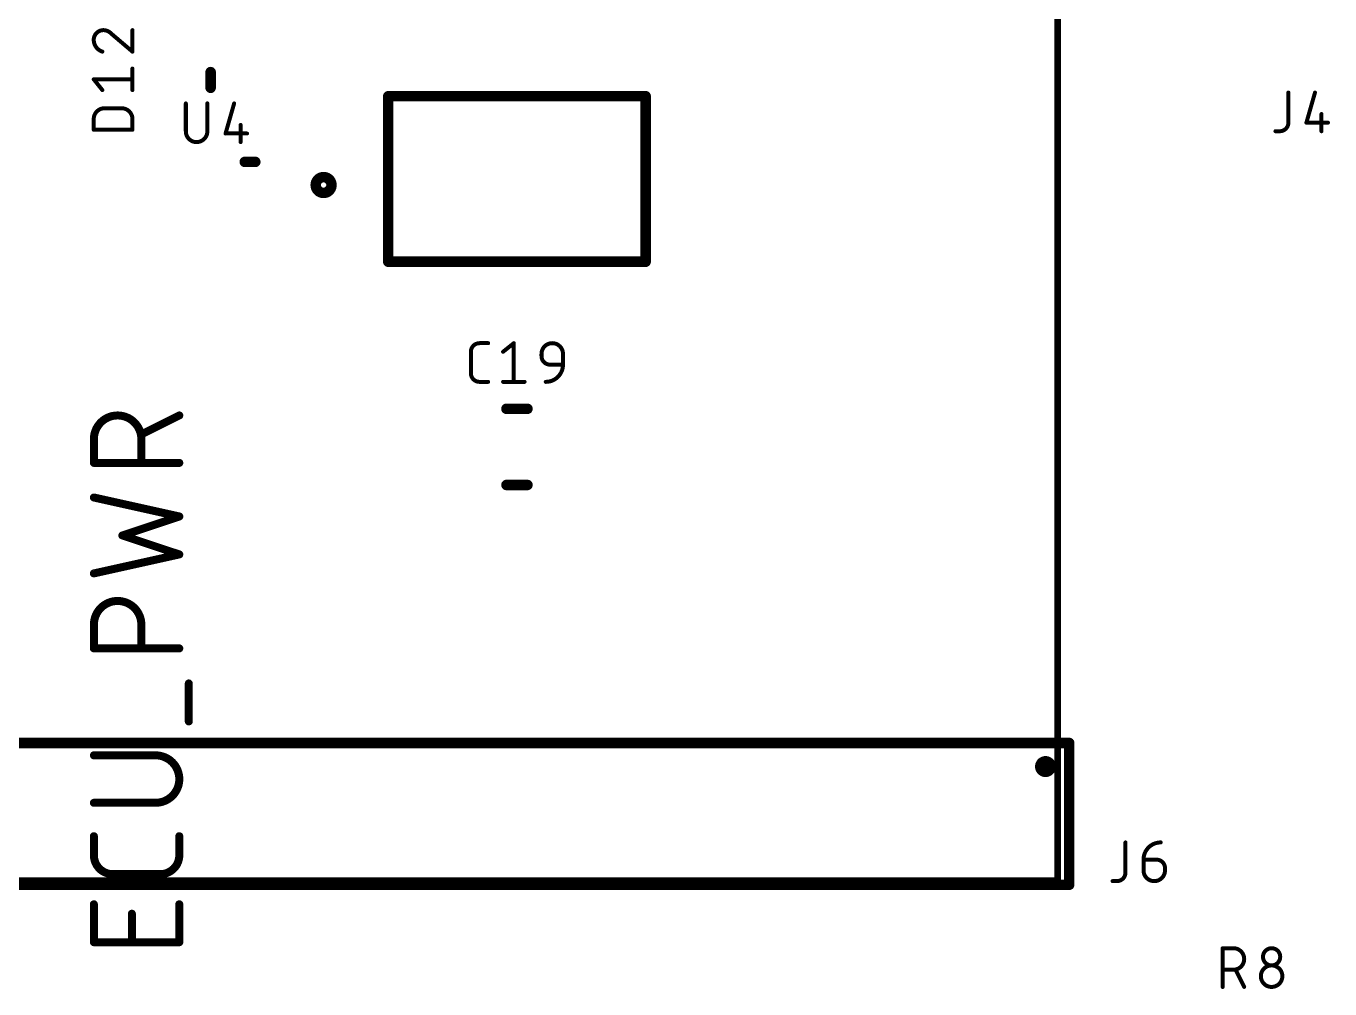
# Model space of a CAD drawing. Extents: x 0 to 95, y -1 to 127.
# Drawn here: x 44 to 68.81, y 43.66 to 61.99 of the extents above; entities that cross this region are included whole.
import ezdxf

# ---------------------------------------------------------------- set-up
doc = ezdxf.new("R2010")
doc.units = 0
doc.layers.add('21', color=253, linetype='CONTINUOUS')
doc.layers.add('25', color=253, linetype='CONTINUOUS')

msp = doc.modelspace()

# ---------------------------------------------------------------- linework, layer by layer
at = {"layer": '21'}
for points, const_width in [([(63.63, 71.12), (63.63, 45.72)], 0.127), ([(47.51, 60.81), (47.51, 61.11)], 0.2), ([(50.89, 60.65), (50.89, 57.5)], 0.2), ([(50.89, 60.65), (55.79, 60.65)], 0.2), ([(55.79, 60.65), (55.79, 57.5)], 0.2), ([(48.36, 59.4), (48.16, 59.4)], 0.2), ([(50.89, 57.5), (55.79, 57.5)], 0.2), ([(53.14, 54.7), (53.54, 54.7)], 0.2), ([(53.14, 53.25), (53.54, 53.25)], 0.2), ([(7.27, 48.34), (63.85, 48.34)], 0.2), ([(63.85, 48.34), (63.85, 45.64)], 0.2), ([(63.63, 45.72), (0.89, 45.72)], 0.127), ([(63.85, 45.64), (7.27, 45.64)], 0.2)]:
    msp.add_lwpolyline(points, dxfattribs=dict(at, const_width=const_width))
for points, const_width in [([(47.56, 61.11, 1), (47.46, 61.11)], 0.1), ([(47.46, 60.81, 1), (47.56, 60.81)], 0.1), ([(50.94, 60.65, 1), (50.84, 60.65)], 0.1), ([(50.89, 60.7, 1), (50.89, 60.6)], 0.1), ([(55.84, 60.65, 1), (55.74, 60.65)], 0.1), ([(55.79, 60.6, 1), (55.79, 60.7)], 0.1), ([(48.16, 59.45, 1), (48.16, 59.35)], 0.1), ([(48.36, 59.35, 1), (48.36, 59.45)], 0.1), ([(49.66, 58.86, 1), (49.66, 59.06, 1), (49.66, 58.86)], 0.3), ([(50.89, 57.55, 1), (50.89, 57.45)], 0.1), ([(55.79, 57.45, 1), (55.79, 57.55)], 0.1), ([(50.84, 57.5, 1), (50.94, 57.5)], 0.1), ([(55.74, 57.5, 1), (55.84, 57.5)], 0.1), ([(53.14, 54.75, 1), (53.14, 54.65)], 0.1), ([(53.54, 54.65, 1), (53.54, 54.75)], 0.1), ([(53.14, 53.3, 1), (53.14, 53.2)], 0.1), ([(53.54, 53.2, 1), (53.54, 53.3)], 0.1), ([(63.9, 48.34, 1), (63.8, 48.34)], 0.1), ([(63.85, 48.29, 1), (63.85, 48.39)], 0.1), ([(63.4, 47.79, 1), (63.4, 47.99, 1), (63.4, 47.79)], 0.2), ([(63.5983, 45.72, 1), (63.6618, 45.72)], 0.0635), ([(63.63, 45.6882, 1), (63.63, 45.7518)], 0.0635), ([(63.8, 45.64, 1), (63.9, 45.64)], 0.1), ([(63.85, 45.59, 1), (63.85, 45.69)], 0.1)]:
    msp.add_lwpolyline(points, format="xyb", dxfattribs=dict(at, const_width=const_width))
at = {"layer": '25'}
for points, const_width in [([(45.4695, 61.9083, 0.4142), (45.2853, 61.7242)], 0.0762), ([(45.4694, 61.9274, 1), (45.4695, 61.8893)], 0.0381), ([(45.6127, 61.8469, 0.2053), (45.4695, 61.9083)], 0.0762), ([(45.4695, 61.8893, 1), (45.4695, 61.9274)], 0.0381), ([(45.625, 61.8615, 1), (45.6003, 61.8324)], 0.0381), ([(45.5989, 61.8338, 1), (45.6265, 61.8601)], 0.0381), ([(46.041, 61.9083, 1), (46.0029, 61.9083)], 0.0381), ([(45.2662, 61.7242, 1), (45.3043, 61.7242)], 0.0381), ([(45.2853, 61.7242, 0.3252), (45.449, 61.4991)], 0.0762), ([(45.3043, 61.7242, 1), (45.2663, 61.7242)], 0.0381), ([(45.4431, 61.481, 1), (45.4549, 61.5172)], 0.0381), ([(46.0029, 61.4991, 1), (46.041, 61.4991)], 0.0381), ([(46.0096, 61.4846, 1), (46.0342, 61.5136)], 0.0381), ([(46.041, 61.1768, 1), (46.0029, 61.1768)], 0.0381), ([(45.3002, 60.9841, 1), (45.2704, 60.9603)], 0.0381), ([(45.2853, 60.9912, 1), (45.2853, 60.9531)], 0.0381), ([(45.4341, 60.7557, 1), (45.4639, 60.7795)], 0.0381), ([(46.0219, 60.9531, 1), (46.0219, 60.9912)], 0.0381), ([(46.0029, 60.7676, 1), (46.041, 60.7676)], 0.0381), ([(47.0572, 60.5137, 1), (47.0191, 60.5137)], 0.0381), ([(47.4664, 60.5137, 1), (47.4283, 60.5137)], 0.0381), ([(47.976, 60.5085, 1), (47.9394, 60.5189)], 0.0381), ([(68.0407, 60.7208, 1), (68.0026, 60.7208)], 0.0381), ([(68.5471, 60.7156, 1), (68.5104, 60.726)], 0.0381), ([(45.4899, 60.4209, 0.4142), (45.2853, 60.2163)], 0.0762), ([(45.4899, 60.44, 1), (45.4899, 60.4019)], 0.0381), ([(45.4899, 60.4019, 1), (45.4899, 60.44)], 0.0381), ([(46.0219, 60.2163, 0.4142), (45.8173, 60.4209)], 0.0762), ([(45.8173, 60.44, 1), (45.8173, 60.4019)], 0.0381), ([(45.8173, 60.4019, 1), (45.8173, 60.44)], 0.0381), ([(68.6706, 60.3116, 1), (68.6325, 60.3116)], 0.0381), ([(45.3043, 60.2163, 1), (45.2662, 60.2163)], 0.0381), ([(45.2662, 60.2163, 1), (45.3043, 60.2163)], 0.0381), ([(46.041, 60.2163, 1), (46.0029, 60.2163)], 0.0381), ([(46.0029, 60.2163, 1), (46.0409, 60.2163)], 0.0381), ([(48.0995, 60.1045, 1), (48.0614, 60.1045)], 0.0381), ([(67.8579, 59.9842, 0.4142), (68.0216, 60.1479)], 0.0762), ([(68.0407, 60.1479, 1), (68.0026, 60.1479)], 0.0381), ([(68.0026, 60.1479, 1), (68.0407, 60.1479)], 0.0381), ([(68.3651, 60.1669, 1), (68.3651, 60.1288)], 0.0381), ([(68.3468, 60.1531, 1), (68.3834, 60.1427)], 0.0381), ([(68.7743, 60.1288, 1), (68.7743, 60.1669)], 0.0381), ([(45.2662, 60.0117, 1), (45.3043, 60.0117)], 0.0381), ([(45.2853, 60.0307, 1), (45.2853, 59.9926)], 0.0381), ([(46.0029, 60.0117, 1), (46.041, 60.0117)], 0.0381), ([(46.0219, 59.9926, 1), (46.0219, 60.0307)], 0.0381), ([(47.0381, 59.9817, 1), (47.4473, 59.9817)], 0.0762), ([(47.0572, 59.9817, 1), (47.0191, 59.9817)], 0.0381), ([(47.0191, 59.9817, 1), (47.0572, 59.9817)], 0.0381), ([(47.4664, 59.9817, 1), (47.4283, 59.9817)], 0.0381), ([(47.4283, 59.9817, 1), (47.4664, 59.9817)], 0.0381), ([(47.794, 59.9598, 1), (47.794, 59.9217)], 0.0381), ([(47.7757, 59.946, 1), (47.8123, 59.9356)], 0.0381), ([(48.2032, 59.9217, 1), (48.2032, 59.9598)], 0.0381), ([(67.7761, 60.0033, 1), (67.7761, 59.9652)], 0.0381), ([(67.8579, 60.0033, 1), (67.8579, 59.9652)], 0.0381), ([(67.8579, 59.9652, 1), (67.8579, 60.0033)], 0.0381), ([(68.6325, 59.9842, 1), (68.6706, 59.9842)], 0.0381), ([(48.0614, 59.7771, 1), (48.0995, 59.7771)], 0.0381), ([(52.6274, 55.9497, 0.4142), (52.4637, 55.786)], 0.0762), ([(52.6274, 55.9688, 1), (52.6274, 55.9306)], 0.0381), ([(52.6274, 55.9307, 1), (52.6274, 55.9687)], 0.0381), ([(52.7911, 55.9306, 1), (52.7911, 55.9688)], 0.0381), ([(53.2992, 55.9497, 1), (53.2611, 55.9497)], 0.0381), ([(53.2921, 55.9348, 1), (53.2683, 55.9646)], 0.0381), ([(54.2163, 55.7451, 1), (53.8071, 55.7451)], 0.0762), ([(52.4827, 55.786, 1), (52.4446, 55.786)], 0.0381), ([(52.4446, 55.786, 1), (52.4827, 55.786)], 0.0381), ([(53.0637, 55.8009, 1), (53.0875, 55.7711)], 0.0381), ([(53.8071, 55.7042, 0.4142), (53.9708, 55.5405)], 0.0762), ([(53.8262, 55.7451, 1), (53.7881, 55.7451)], 0.0381), ([(53.7881, 55.7451, 1), (53.8262, 55.7451)], 0.0381), ([(53.8262, 55.7042, 1), (53.7881, 55.7042)], 0.0381), ([(53.7881, 55.7042, 1), (53.8262, 55.7042)], 0.0381), ([(54.2354, 55.7451, 1), (54.1973, 55.7451)], 0.0381), ([(54.1973, 55.7451, 1), (54.2354, 55.7451)], 0.0381), ([(52.4637, 55.3768, 0.4142), (52.6274, 55.2131)], 0.0762), ([(52.4827, 55.3768, 1), (52.4446, 55.3768)], 0.0381), ([(52.4446, 55.3768, 1), (52.4827, 55.3768)], 0.0381), ([(53.8889, 55.2131, 0.4142), (54.2163, 55.5405)], 0.0762), ([(53.9708, 55.5595, 1), (53.9708, 55.5214)], 0.0381), ([(53.9708, 55.5214, 1), (53.9708, 55.5595)], 0.0381), ([(54.2354, 55.5405, 1), (54.1973, 55.5405)], 0.0381), ([(54.1973, 55.5405, 1), (54.2354, 55.5405)], 0.0381), ([(54.2163, 55.5214, 1), (54.2163, 55.5595)], 0.0381), ([(52.6274, 55.2322, 1), (52.6274, 55.1941)], 0.0381), ([(52.6274, 55.1941, 1), (52.6274, 55.2322)], 0.0381), ([(52.7911, 55.1941, 1), (52.7911, 55.2322)], 0.0381), ([(53.0756, 55.2322, 1), (53.0756, 55.1941)], 0.0381), ([(53.2611, 55.2131, 1), (53.2992, 55.2131)], 0.0381), ([(53.4848, 55.1941, 1), (53.4848, 55.2322)], 0.0381), ([(53.8889, 55.2321, 1), (53.8889, 55.194)], 0.0381), ([(46.1913, 54.1221, 1), (45.2882, 54.1221)], 0.1524), ([(46.9308, 54.5396, 1), (46.8968, 54.6078)], 0.0762), ([(45.3263, 54.1221, 1), (45.2501, 54.1221)], 0.0762), ([(45.2501, 54.1221, 1), (45.3263, 54.1221)], 0.0762), ([(46.2294, 54.1221, 1), (46.1532, 54.1221)], 0.0762), ([(46.1532, 54.1221, 1), (46.2294, 54.1221)], 0.0762), ([(46.1743, 54.2465, 1), (46.2084, 54.1784)], 0.0762), ([(45.2882, 53.7087, 1), (45.2882, 53.6325)], 0.0762), ([(45.2501, 53.6706, 1), (45.3263, 53.6706)], 0.0762), ([(46.1532, 53.6706, 1), (46.2294, 53.6706)], 0.0762), ([(46.9138, 53.6325, 1), (46.9138, 53.7087)], 0.0762), ([(45.2965, 53.049, 1), (45.2799, 52.9746)], 0.0762), ([(46.9258, 52.6144, 1), (46.9018, 52.6867)], 0.0762), ([(46.9055, 52.6134, 1), (46.9221, 52.6878)], 0.0762), ([(45.8421, 52.3255, 1), (45.818, 52.2532)], 0.0762), ([(45.818, 52.3255, 1), (45.8421, 52.2532)], 0.0762), ([(46.9018, 51.892, 1), (46.9258, 51.9642)], 0.0762), ([(46.9221, 51.8909, 1), (46.9055, 51.9653)], 0.0762), ([(45.2799, 51.6041, 1), (45.2965, 51.5297)], 0.0762), ([(46.1913, 50.591, 1), (45.2882, 50.591)], 0.1524), ([(45.3263, 50.591, 1), (45.2501, 50.591)], 0.0762), ([(45.2501, 50.591, 1), (45.3263, 50.591)], 0.0762), ([(46.2294, 50.591, 1), (46.1532, 50.591)], 0.0762), ([(46.1532, 50.591, 1), (46.2294, 50.591)], 0.0762), ([(45.2882, 50.1776, 1), (45.2882, 50.1014)], 0.0762), ([(45.2501, 50.1395, 1), (45.3263, 50.1395)], 0.0762), ([(46.1532, 50.1395, 1), (46.2294, 50.1395)], 0.0762), ([(46.9138, 50.1014, 1), (46.9138, 50.1776)], 0.0762), ([(47.1325, 49.4722, 1), (47.0563, 49.4722)], 0.0762), ([(47.0563, 48.7498, 1), (47.1325, 48.7498)], 0.0762), ([(45.2882, 48.1417, 1), (45.2882, 48.0655)], 0.0762), ([(46.4622, 47.2005, 1), (46.4622, 48.1036)], 0.1524), ([(46.4622, 48.1417, 1), (46.4622, 48.0655)], 0.0762), ([(46.4622, 48.0655, 1), (46.4622, 48.1417)], 0.0762), ([(45.2882, 47.2386, 1), (45.2882, 47.1624)], 0.0762), ([(46.4622, 47.2386, 1), (46.4622, 47.1624)], 0.0762), ([(46.4622, 47.1624, 1), (46.4622, 47.2386)], 0.0762), ([(45.3263, 46.5644, 1), (45.2501, 46.5644)], 0.0762), ([(46.9519, 46.5644, 1), (46.8757, 46.5644)], 0.0762), ([(64.9403, 46.4458, 1), (64.9022, 46.4458)], 0.0381), ([(65.5921, 46.4458, 0.4142), (65.2647, 46.1184)], 0.0762), ([(65.5921, 46.4268, 1), (65.5921, 46.4648)], 0.0381), ([(45.2882, 46.2031, 0.4142), (45.6494, 45.8419)], 0.1524), ([(45.3263, 46.2031, 1), (45.2501, 46.2031)], 0.0762), ([(45.2501, 46.2031, 1), (45.3263, 46.2031)], 0.0762), ([(46.5526, 45.8419, 0.4142), (46.9138, 46.2031)], 0.1524), ([(46.9519, 46.2031, 1), (46.8757, 46.2031)], 0.0762), ([(46.8757, 46.2031, 1), (46.9519, 46.2031)], 0.0762), ([(65.2647, 46.1375, 1), (65.2647, 46.0994)], 0.0381), ([(65.2837, 46.1184, 1), (65.2456, 46.1184)], 0.0381), ([(65.5102, 46.1375, 1), (65.5102, 46.0994)], 0.0381), ([(65.6739, 45.9547, 0.4142), (65.5102, 46.1184)], 0.0762), ([(65.5102, 46.0994, 1), (65.5102, 46.1375)], 0.0381), ([(45.6494, 45.88, 1), (45.6494, 45.8038)], 0.0762), ([(45.6494, 45.8038, 1), (45.6494, 45.88)], 0.0762), ([(46.5526, 45.88, 1), (46.5526, 45.8038)], 0.0762), ([(46.5526, 45.8038, 1), (46.5526, 45.88)], 0.0762), ([(64.7575, 45.7092, 0.4142), (64.9212, 45.8729)], 0.0762), ([(64.9403, 45.8729, 1), (64.9022, 45.8729)], 0.0381), ([(65.2456, 46.1184, 1), (65.2837, 46.1184)], 0.0381), ([(65.2647, 45.9138, 1), (65.6739, 45.9138)], 0.0762), ([(65.2837, 45.9138, 1), (65.2456, 45.9138)], 0.0381), ([(65.2456, 45.9138, 1), (65.2837, 45.9138)], 0.0381), ([(65.693, 45.9547, 1), (65.6549, 45.9547)], 0.0381), ([(65.6549, 45.9547, 1), (65.693, 45.9547)], 0.0381), ([(65.693, 45.9138, 1), (65.6549, 45.9138)], 0.0381), ([(65.6549, 45.9138, 1), (65.693, 45.9138)], 0.0381), ([(64.6757, 45.7283, 1), (64.6757, 45.6902)], 0.0381), ([(64.7575, 45.7283, 1), (64.7575, 45.6902)], 0.0381), ([(64.7575, 45.6902, 1), (64.7575, 45.7283)], 0.0381), ([(64.9022, 45.8729, 1), (64.9403, 45.8729)], 0.0381), ([(45.3263, 45.2687, 1), (45.2501, 45.2687)], 0.0762), ([(46.0488, 45.0881, 1), (45.9726, 45.0881)], 0.0762), ([(46.9519, 45.2687, 1), (46.8757, 45.2687)], 0.0762), ([(45.2882, 44.5843, 1), (45.2882, 44.5081)], 0.0762), ([(45.2501, 44.5462, 1), (45.3263, 44.5462)], 0.0762), ([(45.9726, 44.5462, 1), (46.0488, 44.5462)], 0.0762), ([(46.8757, 44.5462, 1), (46.9519, 44.5462)], 0.0762), ([(46.9138, 44.5081, 1), (46.9138, 44.5843)], 0.0762), ([(66.7903, 44.4319, 1), (66.7522, 44.4319)], 0.0381), ([(66.7713, 44.4509, 1), (66.7713, 44.4128)], 0.0381), ([(66.9759, 44.0227, 1), (66.9759, 44.4319)], 0.0762), ([(66.9759, 44.4509, 1), (66.9759, 44.4128)], 0.0381), ([(66.9759, 44.4128, 1), (66.9759, 44.4509)], 0.0381), ([(67.866, 44.2682, 1), (67.5386, 44.2682)], 0.0762), ([(67.5386, 44.2682, 1), (67.866, 44.2682)], 0.0762), ([(67.5576, 44.2682, 1), (67.5195, 44.2682)], 0.0381), ([(67.5196, 44.2682, 1), (67.5576, 44.2682)], 0.0381), ([(67.885, 44.2682, 1), (67.8469, 44.2682)], 0.0381), ([(67.8469, 44.2682, 1), (67.885, 44.2682)], 0.0381), ([(66.7713, 44.0417, 1), (66.7713, 44.0036)], 0.0381), ([(66.9759, 44.0417, 1), (66.9759, 44.0036)], 0.0381), ([(66.9759, 44.0036, 1), (66.9759, 44.0417)], 0.0381), ([(67.0338, 44.0312, 1), (66.9998, 44.0142)], 0.0381), ([(67.9069, 43.8999, 1), (67.4977, 43.8999)], 0.0762), ([(67.4977, 43.8999, 1), (67.9069, 43.8999)], 0.0762), ([(67.5167, 43.8999, 1), (67.4786, 43.8999)], 0.0381), ([(67.926, 43.8999, 1), (67.8879, 43.8999)], 0.0381), ([(66.7522, 43.6953, 1), (66.7903, 43.6953)], 0.0381), ([(67.1635, 43.6868, 1), (67.1975, 43.7038)], 0.0381), ([(67.4786, 43.8999, 1), (67.5167, 43.8999)], 0.0381), ([(67.8878, 43.8999, 1), (67.9259, 43.8999)], 0.0381)]:
    msp.add_lwpolyline(points, format="xyb", dxfattribs=dict(at, const_width=const_width))
for points, const_width in [([(45.6127, 61.8469), (46.0219, 61.4991)], 0.0762), ([(46.0219, 61.4991), (46.0219, 61.9083)], 0.0762), ([(46.0219, 60.7676), (46.0219, 61.1768)], 0.0762), ([(45.449, 60.7676), (45.2853, 60.9722)], 0.0762), ([(45.2853, 60.9722), (46.0219, 60.9722)], 0.0762), ([(47.0381, 60.5137), (47.0381, 59.9817)], 0.0762), ([(47.4473, 59.9817), (47.4473, 60.5137)], 0.0762), ([(47.9577, 60.5137), (47.794, 59.9408)], 0.0762), ([(68.0216, 60.7208), (68.0216, 60.1479)], 0.0762), ([(68.5288, 60.7208), (68.3651, 60.1479)], 0.0762), ([(45.4899, 60.4209), (45.8173, 60.4209)], 0.0762), ([(68.6515, 60.3116), (68.6515, 59.9842)], 0.0762), ([(45.2853, 60.0117), (45.2853, 60.2163)], 0.0762), ([(46.0219, 60.2163), (46.0219, 60.0117)], 0.0762), ([(48.0805, 60.1045), (48.0805, 59.7771)], 0.0762), ([(68.3651, 60.1479), (68.7743, 60.1479)], 0.0762), ([(46.0219, 60.0117), (45.2853, 60.0117)], 0.0762), ([(47.794, 59.9408), (48.2032, 59.9408)], 0.0762), ([(67.8579, 59.9842), (67.7761, 59.9842)], 0.0762), ([(52.6274, 55.9497), (52.7911, 55.9497)], 0.0762), ([(53.0756, 55.786), (53.2802, 55.9497)], 0.0762), ([(53.2802, 55.9497), (53.2802, 55.2131)], 0.0762), ([(52.4637, 55.3768), (52.4637, 55.786)], 0.0762), ([(53.8071, 55.7042), (53.8071, 55.7451)], 0.0762), ([(54.2163, 55.7451), (54.2163, 55.5405)], 0.0762), ([(54.2163, 55.5405), (53.9708, 55.5405)], 0.0762), ([(52.7911, 55.2131), (52.6274, 55.2131)], 0.0762), ([(53.0756, 55.2131), (53.4848, 55.2131)], 0.0762), ([(46.9138, 54.5737), (46.1913, 54.2125)], 0.1524), ([(45.2882, 53.6706), (45.2882, 54.1221)], 0.1524), ([(46.1913, 54.1221), (46.1913, 53.6706)], 0.1524), ([(46.9138, 53.6706), (45.2882, 53.6706)], 0.1524), ([(46.9138, 52.6506), (45.2882, 53.0118)], 0.1524), ([(45.8301, 52.2893), (46.9138, 52.6506)], 0.1524), ([(46.9138, 51.9281), (45.8301, 52.2893)], 0.1524), ([(45.2882, 51.5669), (46.9138, 51.9281)], 0.1524), ([(45.2882, 50.1395), (45.2882, 50.591)], 0.1524), ([(46.1913, 50.591), (46.1913, 50.1395)], 0.1524), ([(46.9138, 50.1395), (45.2882, 50.1395)], 0.1524), ([(47.0944, 48.7498), (47.0944, 49.4722)], 0.1524), ([(46.4622, 48.1036), (45.2882, 48.1036)], 0.1524), ([(45.2882, 47.2005), (46.4622, 47.2005)], 0.1524), ([(45.2882, 46.2031), (45.2882, 46.5644)], 0.1524), ([(46.9138, 46.5644), (46.9138, 46.2031)], 0.1524), ([(64.9212, 46.4458), (64.9212, 45.8729)], 0.0762), ([(65.2647, 46.1184), (65.5102, 46.1184)], 0.0762), ([(65.2647, 45.9138), (65.2647, 46.1184)], 0.0762), ([(46.5526, 45.8419), (45.6494, 45.8419)], 0.1524), ([(65.6739, 45.9547), (65.6739, 45.9138)], 0.0762), ([(64.7575, 45.7092), (64.6757, 45.7092)], 0.0762), ([(45.2882, 44.5462), (45.2882, 45.2687)], 0.1524), ([(46.0107, 44.5462), (46.0107, 45.0881)], 0.1524), ([(46.9138, 45.2687), (46.9138, 44.5462)], 0.1524), ([(46.9138, 44.5462), (45.2882, 44.5462)], 0.1524), ([(66.7713, 43.6953), (66.7713, 44.4319)], 0.0762), ([(66.7713, 44.4319), (66.9759, 44.4319)], 0.0762), ([(66.9759, 44.0227), (66.7713, 44.0227)], 0.0762), ([(67.1805, 43.6953), (67.0168, 44.0227)], 0.0762)]:
    msp.add_lwpolyline(points, dxfattribs=dict(at, const_width=const_width))

doc.saveas('drawing.dxf')
